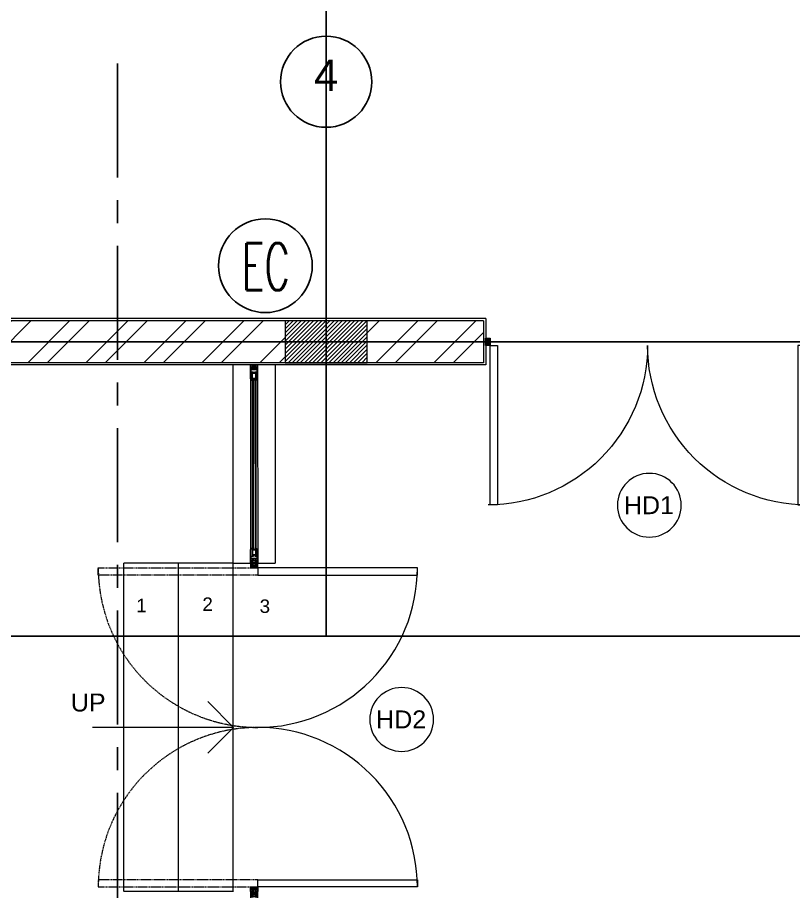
# Model space of a CAD drawing. Header units: millimetres. Extents: x 2659630 to 6742168, y -2425387 to -732288.
# Drawn here: x 2777087 to 2781343, y -1093955 to -1089161 of the extents above; entities that cross this region are included whole.
import ezdxf
from ezdxf.enums import TextEntityAlignment as Align

# ---------------------------------------------------------------- set-up
doc = ezdxf.new("R2010")
doc.units = ezdxf.units.MM
doc.linetypes.add('CENTER', pattern=[2, 1.25, -0.25, 0.25, -0.25])
doc.linetypes.add('Hidden', pattern=[7.143750000000001, 4.7625, -2.38125])
for name, color, linetype, lineweight in [('A-ANNO-DIMS', 211, 'Continuous', 9), ('A-DETL-THIN', 151, 'Continuous', 18), ('A-DOOR', 31, 'Continuous', 18), ('A-DOOR-FRAM', 31, 'Continuous', 18), ('A-DOOR-IDEN', 31, 'Continuous', 9), ('A-hatch', 253, 'Continuous', 0), ('A-PLASTER', 50, 'Continuous', 0), ('A-RCC', 2, 'Continuous', 0), ('A-STAIRS', 31, 'Continuous', 18), ('A-WALL', 113, 'Continuous', 9), ('A-WALL-PATT', 111, 'Continuous', 0), ('G-ANNO-TEXT', 231, 'Continuous', 9), ('S-GRID-IDEN', 1, 'Continuous', 9)]:
    doc.layers.add(name, color=color, linetype=linetype, lineweight=lineweight)
for name, color, linetype in [('A-LINE 08', 8, 'Continuous'), ('A-TEXT-0', 7, 'Continuous'), ('S-COLUMN CIRCLE', 9, 'Continuous'), ('S-COLUMN NO', 2, 'Continuous'), ('S-GRIDE LINE', 8, 'CENTER')]:
    doc.layers.add(name, color=color, linetype=linetype)
doc.layers.get('A-ANNO-DIMS').off()
doc.styles.add('Arial_1', font='arial.ttf', dxfattribs={"height": 98.35329341317356})
doc.styles.add('Arial_2', font='arial.ttf', dxfattribs={"height": 121.981135385479})
doc.styles.add('Arial_3', font='arial.ttf', dxfattribs={"height": 97.5849083083832})
doc.styles.add('Arial_4', font='arial.ttf', dxfattribs={"height": 73.76497005988024})
doc.styles.add('ROMANS', font='r.shx', dxfattribs={"width": 0.7})
pattern_1 = [(45, (2608280.391754449, -1264690.882307726), (-159.0990257669732, 159.0990257669732), []), (45, (2608386.457771449, -1264690.882307726), (-159.0990257669732, 159.0990257669732), [])]

# ---------------------------------------------------------------- blocks, each defined once
blk = doc.blocks.new('M_Door Tag_Mahindra_2_0mm_2 - M_Door Tag_Mahindra 2-3264029-GROUND FLOOR PLAN-01')
at = {"layer": 'A-DOOR-IDEN'}
blk.add_circle((0, 0), 3.500000000000003, dxfattribs=at)
blk = doc.blocks.new('DOOR-DW5-4000X2500-PLN')
at = {"layer": 'A-DOOR'}
for p, q in [((0.01863343481090851, 3962.966979749006), (40.01862848890596, 3962.986871354602)), ((0.04349794183508493, 3912.966985931504), (0.01863343481090851, 3962.966979749006)), ((37.51987202334567, 3960.485628438386), (2.519876351085259, 3960.468223283475)), ((2.519876351085259, 3960.468223283475), (2.524849252455169, 3950.468224520038)), ((2.524849252455169, 3950.468224520038), (15.02484770683805, 3950.474440646707)), ((12.52609124133596, 3947.973197730491), (2.526092477812199, 3947.968224829092)), ((2.526092477812199, 3947.968224829092), (2.54298267190461, 3914.003762934706)), ((12.52982091740705, 3940.473198657855), (12.52609124133596, 3947.973197730491)), ((27.52981906267814, 3940.480658009968), (12.52982091740705, 3940.473198657855)), ((12.54225317086093, 3915.473201749119), (12.52982091740705, 3940.473198657855)), ((15.02484770683805, 3950.474440646707), (15.02857738290913, 3942.974441574072)), ((15.02857738290913, 3942.974441574072), (25.02857614640379, 3942.979414475412)), ((25.02484647036181, 3950.479413548048), (37.52484492477379, 3950.485629674862)), ((25.02857614640379, 3942.979414475412), (25.02484647036181, 3950.479413548048)), ((37.52608815010171, 3947.985629984032), (27.52608938657795, 3947.980657082575)), ((27.52608938657795, 3947.980657082575), (27.52981906267814, 3940.480658009968)), ((27.52981906267814, 3940.480658009968), (27.54225131613202, 3915.480661101174)), ((37.52484492477379, 3950.485629674862), (37.51987202334567, 3960.485628438386)), ((37.54297834422323, 3914.021168089617), (37.52608815010171, 3947.985629984032)), ((40.01862848890596, 3962.986871354602), (40.04349299587193, 3912.986877537041)), ((10.04846960675786, 3902.971960069321), (0.04349794183508493, 3912.966985931504)), ((0.04349794183508493, 3912.966985931504), (0.7342215431854129, 2937.011693675013)), ((2.54298267190461, 3914.003762934706), (11.0827601593046, 3905.472474720998)), ((15.04846898850519, 3902.974446520093), (10.04846960675786, 3902.971960069321)), ((10.04846960675786, 3902.971960069321), (10.71035929460777, 2984.998734249733)), ((11.0827601593046, 3905.472474720998), (12.54722607225995, 3905.473202985566)), ((12.54225317086093, 3915.473201749061), (27.54225131613202, 3915.480661101174)), ((12.54722607225995, 3905.473202985566), (12.54225317086093, 3915.473201749061)), ((25.04349485060084, 3912.979418184957), (15.04349608707707, 3912.974445283558)), ((15.04349608707707, 3912.974445283558), (15.04846898850519, 3902.974446520093)), ((15.04846898850519, 3902.974446520093), (15.71034928923473, 2985.020097272209)), ((25.04846775199985, 3902.979419421434), (25.04349485060084, 3912.979418184957)), ((30.04846713377628, 3902.981905872119), (25.04846775199985, 3902.979419421434)), ((25.04846775199985, 3902.979419421434), (25.71034805275849, 2985.025070173608)), ((27.54225131613202, 3915.480661101174), (27.54722421753104, 3905.48066233765)), ((27.54722421753104, 3905.48066233765), (29.01169013051549, 3905.481390602217)), ((29.01169013051549, 3905.481390602217), (37.54297834422323, 3914.021168089617)), ((40.04349299587193, 3912.986877537041), (30.04846713377628, 3902.981905872119)), ((30.04846713377628, 3902.981905872119), (30.71034743447672, 2985.027556624351)), ((40.04349299587193, 3912.986877537041), (40.73421659722226, 2937.031585280609)), ((0.7342006171529647, 2975.012648543663), (10.72922647930682, 2985.017620208702)), ((0.7590651241480373, 2925.012654726219), (0.7342006171529647, 2975.012648543663)), ((11.76600348259672, 2982.518135478575), (3.234715268888976, 2973.978357991175)), ((3.234715268888976, 2973.978357991175), (3.251605462981388, 2940.013896096789)), ((10.72922647930682, 2985.017620208702), (15.71034928923473, 2985.020097272209)), ((13.23046939552296, 2982.518863743113), (11.76600348259672, 2982.518135478575)), ((13.23544229692197, 2972.518864979647), (13.23046939552296, 2982.518863743113)), ((28.23544044225127, 2972.52632433176), (13.23544229692197, 2972.518864979647)), ((13.24787455046317, 2947.518868070823), (13.23544229692197, 2972.518864979647)), ((15.72922586105415, 2985.020106659329), (15.73419876248227, 2975.020107895834)), ((15.73419876248227, 2975.020107895834), (25.73419752597692, 2975.025080797292)), ((25.71034805275849, 2985.025070173608), (30.72922400635434, 2985.0275660115)), ((25.73419752597692, 2975.025080797292), (25.72922462457791, 2985.025079560786)), ((29.69493345380761, 2982.527051359823), (28.23046754079405, 2982.526323095226)), ((28.23046754079405, 2982.526323095226), (28.23544044225127, 2972.52632433176)), ((28.23544044225127, 2972.52632433176), (28.24787269573426, 2947.526327422966)), ((38.2347109412076, 2973.995763146057), (29.69493345380761, 2982.527051359823)), ((30.72922400635434, 2985.0275660115), (40.73419567127712, 2975.032540149376)), ((38.25160113530001, 2940.031301251671), (38.2347109412076, 2973.995763146057)), ((40.73419567127712, 2975.032540149376), (40.75906017824309, 2925.032546331757)), ((40.75906017824309, 2925.032546331757), (0.7590651241480373, 2925.012654726219)), ((0.7590651241480373, 2925.012654726219), (15.75906326944823, 2925.020114078332)), ((0.7714973776310217, 2900.012657817279), (0.7590651241480373, 2925.012654726219)), ((3.251605462981388, 2940.013896096789), (13.25160422647605, 2940.018868998188)), ((15.75284714269219, 2937.520112532657), (3.252848688309314, 2937.513896405959)), ((3.252848688309314, 2937.513896405959), (3.257821589708328, 2927.513897642406)), ((3.257821589708328, 2927.513897642406), (38.25781726199784, 2927.531302797288)), ((13.24787455046317, 2947.518868070823), (28.24787269573426, 2947.526327422966)), ((13.25160422647605, 2940.018868998188), (13.24787455046317, 2947.518868070823)), ((25.74911623020307, 2945.025084506749), (15.7491174666502, 2945.020111605292)), ((15.7491174666502, 2945.020111605292), (15.75284714269219, 2937.520112532657)), ((15.75906326944823, 2925.020114078332), (15.76403617084725, 2915.020115314866)), ((25.75284590621595, 2937.525085434114), (25.74911623020307, 2945.025084506749)), ((38.25284436059883, 2937.53130156087), (25.75284590621595, 2937.525085434114)), ((25.7590620330011, 2925.025086979673), (40.75906017821399, 2925.032546331757)), ((25.76403493434191, 2915.025088216207), (25.7590620330011, 2925.025086979673)), ((28.24787269573426, 2947.526327422966), (28.25160237177624, 2940.02632835033)), ((28.25160237177624, 2940.02632835033), (38.25160113530001, 2940.031301251671)), ((38.25781726199784, 2927.531302797288), (38.25284436059883, 2937.53130156087)), ((40.75906017821399, 2925.032546331757), (40.77149243175518, 2900.032549422933)), ((15.77149552296032, 2900.020117169421), (0.7714973776310217, 2900.012657817279)), ((0.7843910321244039, 2900.012657817279), (0.7719587786414195, 2875.012660908425)), ((13.76005809698836, 2923.019119745295), (2.760059457097668, 2923.013649553759)), ((2.760059457097668, 2923.013649553759), (2.764037778222701, 2915.013650542998)), ((2.764037778222701, 2915.013650542998), (13.76403641808429, 2915.019120734592)), ((4.266881470772205, 2909.295647185092), (2.766881656250916, 2909.294901249814)), ((2.766881656250916, 2909.294901249814), (2.770253904978745, 2902.513652088324)), ((2.770253904978745, 2902.513652088324), (8.770253163093003, 2902.516635829146)), ((2.773201756703202, 2877.511666018865), (2.776574005460134, 2884.292915180413)), ((8.77320101481746, 2877.508682278014), (2.773201756703202, 2877.511666018865)), ((2.776574005460134, 2884.292915180413), (4.276573819981422, 2884.292169245222)), ((2.779417883430142, 2890.011664473539), (2.783396204555174, 2898.011663484358)), ((13.77941652332083, 2890.006194281945), (2.779417883430142, 2890.011664473539)), ((2.783396204555174, 2898.011663484358), (13.78339484438766, 2898.006193292822)), ((4.266486445238115, 2910.090003338817), (4.266881470772205, 2909.295647185092)), ((4.276573819981422, 2884.292169245222), (4.276968845486408, 2885.086525398947)), ((8.765860189916566, 2911.350458004279), (6.647334206296364, 2911.349404482084)), ((6.659068004431901, 2886.343557975371), (8.777593988023, 2886.342504453147)), ((8.770253163093003, 2902.516635829146), (8.765860189916566, 2911.350458004279)), ((8.777593988023, 2886.342504453147), (8.77320101481746, 2877.508682278014)), ((30.76502889642143, 2913.027574914042), (10.7650313693739, 2913.017629111244)), ((10.7650313693739, 2913.017629111244), (10.76801511022495, 2907.017629853188)), ((10.76801511022495, 2907.017629853188), (30.76801263724337, 2907.027575655986)), ((30.76900721751736, 2905.027575903223), (10.76900969046983, 2905.017630100425)), ((10.76900969046983, 2905.017630100425), (10.77025291585596, 2902.517630409537)), ((10.77025291585596, 2902.517630409537), (15.77025229757419, 2902.520116860251)), ((10.77320076752221, 2877.507687697856), (10.77444399287924, 2880.007687388745)), ((15.77320014929865, 2877.505201247201), (10.77320076752221, 2877.507687697856)), ((10.77444399287924, 2880.007687388745), (30.77444151992677, 2879.997741585947)), ((10.77543857318233, 2882.007687141479), (10.77842231400427, 2888.007686399593)), ((30.77543610020075, 2881.99774133868), (10.77543857318233, 2882.007687141479)), ((10.77842231400427, 2888.007686399593), (30.7784198410518, 2887.997740596795)), ((13.76403641808429, 2915.019120734592), (13.76005809698836, 2923.019119745295)), ((13.78339484438766, 2898.006193292822), (13.77941652332083, 2890.006194281945)), ((15.76403617084725, 2915.020115314866), (25.76403493434191, 2915.025088216207)), ((15.77025229757419, 2902.520116860251), (15.77149552296032, 2900.020117169421)), ((15.77195692394162, 2875.005201556283), (15.77320014929865, 2877.505201247201)), ((15.77941627602559, 2890.005199701729), (15.7843891774537, 2900.005198465224)), ((25.77941503954935, 2890.00022680033), (15.77941627602559, 2890.005199701729)), ((25.77025106112706, 2902.52508976165), (30.77025044284528, 2902.527576212393)), ((25.77149428642588, 2900.025090070878), (25.77025106112706, 2902.52508976165)), ((40.77149243175518, 2900.032549422933), (25.77149428642588, 2900.025090070878)), ((25.77319891282241, 2877.500228345802), (25.77195568746538, 2875.000228654942)), ((30.77319829456974, 2877.497741895117), (25.77319891282241, 2877.500228345802)), ((25.78438794094836, 2900.000225563766), (25.77941503954935, 2890.00022680033)), ((38.76005500581232, 2923.031551998836), (27.76005636595073, 2923.0260818073)), ((27.76005636595073, 2923.0260818073), (27.76403468704666, 2915.026082796481)), ((27.76403468704666, 2915.026082796481), (38.76403332693735, 2915.031552987959)), ((27.7794147922541, 2889.999232220027), (27.78339311340824, 2897.999231230846)), ((38.77941343211569, 2889.993762028491), (27.7794147922541, 2889.999232220027)), ((27.78339311340824, 2897.999231230846), (38.78339175324072, 2897.99376103931)), ((30.76801263724337, 2907.027575655986), (30.76502889642143, 2913.027574914042)), ((30.77025044284528, 2902.527576212393), (30.76900721751736, 2905.027575903223)), ((30.77444151992677, 2879.997741585947), (30.77319829456974, 2877.497741895117)), ((30.7784198410518, 2887.997740596795), (30.77543610020075, 2881.99774133868)), ((34.88438320593559, 2911.36344648985), (32.7658572223736, 2911.362392967654)), ((32.7658572223736, 2911.362392967654), (32.77025019555003, 2902.528570792754)), ((32.77025019555003, 2902.528570792754), (38.7702494536934, 2902.531554533576)), ((32.77319804727449, 2877.496747314843), (32.77759102048003, 2886.330569489801)), ((38.77319730538875, 2877.493763573992), (32.77319804727449, 2877.496747314843)), ((32.77759102048003, 2886.330569489801), (34.89611700407113, 2886.329515967576)), ((37.26687739038607, 2909.3120577597), (37.26648236485198, 2910.106413913483)), ((38.76687720490736, 2909.312803694862), (37.26687739038607, 2909.3120577597)), ((37.27696476512938, 2885.07011482431), (37.27656973959529, 2884.275758670527)), ((37.27656973959529, 2884.275758670527), (38.77656955414568, 2884.275012735336)), ((38.76403332693735, 2915.031552987959), (38.76005500581232, 2923.031551998836)), ((38.7702494536934, 2902.531554533576), (38.76687720490736, 2909.312803694862)), ((38.77656955414568, 2884.275012735336), (38.77319730538875, 2877.493763573992)), ((38.78339175324072, 2897.99376103931), (38.77941343211569, 2889.993762028491)), ((40.77195383273647, 2874.992769302888), (40.78438608624856, 2899.992766211682)), ((0.7719587786414195, 2875.012660908425), (15.77195692394162, 2875.005201556283)), ((25.77195568746538, 2875.000228654942), (40.77195383273647, 2874.992769302888)), ((0.7719587786414195, 1125.012654726132), (15.77195692394162, 1125.020114078274)), ((0.7843910321244039, 1100.012657817279), (0.7719587786414195, 1125.012654726132)), ((8.77320101481746, 1122.516633356543), (2.773201756703202, 1122.513649615692)), ((2.773201756703202, 1122.513649615692), (2.776574005460134, 1115.732400454144)), ((2.776574005460134, 1115.732400454144), (4.276573819981422, 1115.733146389335)), ((13.77941652332083, 1110.019121352612), (2.779417883430142, 1110.013651161018)), ((2.779417883430142, 1110.013651161018), (2.783396204555174, 1102.013652150199)), ((4.276573819981422, 1115.733146389335), (4.276968845486408, 1114.93879023561)), ((6.659068004431901, 1113.681757659186), (8.777593988023, 1113.68281118141)), ((8.777593988023, 1113.68281118141), (8.77320101481746, 1122.516633356543)), ((15.77320014929865, 1122.520114387356), (10.77320076752221, 1122.517627936701)), ((10.77320076752221, 1122.517627936701), (10.77444399287924, 1120.017628245812)), ((10.77444399287924, 1120.017628245812), (30.77444151992677, 1120.02757404861)), ((30.77543610020075, 1118.027574295877), (10.77543857318233, 1118.017628493079)), ((10.77543857318233, 1118.017628493079), (10.77842231400427, 1112.017629234964)), ((10.77842231400427, 1112.017629234964), (30.7784198410518, 1112.027575037762)), ((13.78339484438766, 1102.019122341735), (13.77941652332083, 1110.019121352612)), ((15.77195692394162, 1125.020114078274), (15.77320014929865, 1122.520114387356)), ((25.77941503954935, 1110.025088834227), (15.77941627602559, 1110.020115932828)), ((15.77941627602559, 1110.020115932828), (15.7843891774537, 1100.020117169333)), ((25.77195568746538, 1125.025086979615), (40.77195383273647, 1125.032546331669)), ((25.77319891282241, 1122.525087288755), (25.77195568746538, 1125.025086979615)), ((30.77319829456974, 1122.52757373944), (25.77319891282241, 1122.525087288755)), ((25.78438794094836, 1100.025090070791), (25.77941503954935, 1110.025088834227)), ((38.77941343211569, 1110.031553606066), (27.7794147922541, 1110.02608341453)), ((27.7794147922541, 1110.02608341453), (27.78339311340824, 1102.026084403711)), ((30.77444151992677, 1120.02757404861), (30.77319829456974, 1122.52757373944)), ((30.7784198410518, 1112.027575037762), (30.77543610020075, 1118.027574295877)), ((38.77319730538875, 1122.531552060565), (32.77319804727449, 1122.528568319714)), ((32.77319804727449, 1122.528568319714), (32.77759102048003, 1113.694746144756)), ((32.77759102048003, 1113.694746144756), (34.89611700407113, 1113.695799666981)), ((37.27656973959529, 1115.74955696403), (38.77656955414568, 1115.750302899221)), ((37.27696476512938, 1114.955200810247), (37.27656973959529, 1115.74955696403)), ((38.77656955414568, 1115.750302899221), (38.77319730538875, 1122.531552060565)), ((38.78339175324072, 1102.031554595247), (38.77941343211569, 1110.031553606066)), ((40.77195383273647, 1125.032546331669), (40.78438608624856, 1100.032549422875)), ((0.03751763451145962, 87.02010789571796), (0.7342215431854129, 1063.013621959544)), ((0.7590651241480373, 1075.012660908338), (0.7342006171529647, 1025.012667090894)), ((0.7714973776310217, 1100.012657817279), (0.7590651241480373, 1075.012660908338)), ((0.7590651241480373, 1075.012660908338), (15.75906326944823, 1075.005201556225)), ((40.75906017824309, 1074.9927693028), (0.7590651241480373, 1075.012660908338)), ((15.77149552296032, 1100.005198465136), (0.7714973776310217, 1100.012657817279)), ((2.760059457097668, 1077.011666080798), (2.764037778222701, 1085.011665091559)), ((13.76005809698836, 1077.006195889262), (2.760059457097668, 1077.011666080798)), ((2.764037778222701, 1085.011665091559), (13.76403641808429, 1085.006194899965)), ((2.766881656250916, 1090.730414384743), (2.770253904978745, 1097.511663546233)), ((4.266881470772205, 1090.729668449465), (2.766881656250916, 1090.730414384743)), ((2.770253904978745, 1097.511663546233), (8.770253163093003, 1097.508679805411)), ((2.783396204555174, 1102.013652150199), (13.78339484438766, 1102.019122341735)), ((3.234715268888976, 1026.046957643382), (3.251605462981388, 1060.011419537768)), ((3.251605462981388, 1060.011419537768), (13.25160422647605, 1060.006446636369)), ((3.252848688309314, 1062.511419228598), (3.257821589708328, 1072.511417992151)), ((15.75284714269219, 1062.5052031019), (3.252848688309314, 1062.511419228598)), ((3.257821589708328, 1072.511417992151), (38.25781726199784, 1072.494012837269)), ((4.266486445238115, 1089.93531229574), (4.266881470772205, 1090.729668449465)), ((8.765860189916566, 1088.674857630278), (6.647334206296364, 1088.675911152473)), ((8.770253163093003, 1097.508679805411), (8.765860189916566, 1088.674857630278)), ((10.7650313693739, 1087.007686523313), (10.76801511022495, 1093.007685781369)), ((30.76502889642143, 1086.997740720515), (10.7650313693739, 1087.007686523313)), ((10.76801511022495, 1093.007685781369), (30.76801263724337, 1092.997739978571)), ((10.76900969046983, 1095.007685534132), (10.77025291585596, 1097.50768522502)), ((30.76900721751736, 1094.997739731334), (10.76900969046983, 1095.007685534132)), ((10.77025291585596, 1097.50768522502), (15.77025229757419, 1097.505198774306)), ((13.25160422647605, 1060.006446636369), (13.24787455046317, 1052.506447563734)), ((13.76403641808429, 1085.006194899965), (13.76005809698836, 1077.006195889262)), ((15.7491174666502, 1055.005204029265), (15.75284714269219, 1062.5052031019)), ((25.74911623020307, 1055.000231127808), (15.7491174666502, 1055.005204029265)), ((15.75906326944823, 1075.005201556225), (15.76403617084725, 1085.005200319691)), ((15.76403617084725, 1085.005200319691), (25.76403493434191, 1085.00022741835)), ((15.77025229757419, 1097.505198774306), (15.77149552296032, 1100.005198465136)), ((25.75284590621595, 1062.500230200443), (25.74911623020307, 1055.000231127808)), ((38.25284436059883, 1062.494014073687), (25.75284590621595, 1062.500230200443)), ((25.76403493434191, 1085.00022741835), (25.7590620330011, 1075.000228654884)), ((25.7590620330011, 1075.000228654884), (40.75906017821399, 1074.9927693028)), ((25.77149428642588, 1100.000225563679), (25.77025106112706, 1097.500225872907)), ((25.77025106112706, 1097.500225872907), (30.77025044284528, 1097.497739422164)), ((40.77149243175518, 1099.992766211624), (25.77149428642588, 1100.000225563679)), ((27.76005636595073, 1076.999233827257), (27.76403468704666, 1084.999232838076)), ((38.76005500581232, 1076.993763635721), (27.76005636595073, 1076.999233827257)), ((27.76403468704666, 1084.999232838076), (38.76403332693735, 1084.993762646598)), ((27.78339311340824, 1102.026084403711), (38.78339175324072, 1102.031554595247)), ((28.24787269573426, 1052.498988211591), (28.25160237177624, 1059.998987284227)), ((28.25160237177624, 1059.998987284227), (38.25160113530001, 1059.994014382886)), ((30.76801263724337, 1092.997739978571), (30.76502889642143, 1086.997740720515)), ((30.77025044284528, 1097.497739422164), (30.76900721751736, 1094.997739731334)), ((32.7658572223736, 1088.662922666903), (32.77025019555003, 1097.496744841803)), ((34.88438320593559, 1088.661869144707), (32.7658572223736, 1088.662922666903)), ((32.77025019555003, 1097.496744841803), (38.7702494536934, 1097.493761100981)), ((37.26687739038607, 1090.713257874857), (37.26648236485198, 1089.918901721074)), ((38.76687720490736, 1090.712511939695), (37.26687739038607, 1090.713257874857)), ((38.25160113530001, 1059.994014382886), (38.2347109412076, 1026.0295524885)), ((38.25781726199784, 1072.494012837269), (38.25284436059883, 1062.494014073687)), ((38.76403332693735, 1084.993762646598), (38.76005500581232, 1076.993763635721)), ((38.7702494536934, 1097.493761100981), (38.76687720490736, 1090.712511939695)), ((40.0375126885483, 87.0002162901801), (40.73421659722226, 1062.993730353948)), ((40.73419567127712, 1024.992775485181), (40.75906017824309, 1074.9927693028)), ((40.75906017821399, 1074.9927693028), (40.77149243175518, 1099.992766211624)), ((0.7342006171529647, 1025.012667090894), (10.72922647930682, 1015.007695425855)), ((11.76600348259672, 1017.507180155982), (3.234715268888976, 1026.046957643382)), ((10.04248929943424, 97.01513375790091), (10.71035929460777, 1015.026581384824)), ((10.72922647930682, 1015.007695425855), (15.71034928923473, 1015.005218362348)), ((13.23046939552296, 1017.506451891444), (11.76600348259672, 1017.507180155982)), ((13.23544229692197, 1027.50645065491), (13.23046939552296, 1017.506451891444)), ((13.24787455046317, 1052.506447563734), (13.23544229692197, 1027.50645065491)), ((28.23544044225127, 1027.498991302797), (13.23544229692197, 1027.50645065491)), ((13.24787455046317, 1052.506447563734), (28.24787269573426, 1052.498988211591)), ((15.04248868118157, 97.01264730712865), (15.71034928923473, 1015.005218362348)), ((15.72922586105415, 1015.005208975228), (15.73419876248227, 1025.005207738723)), ((15.73419876248227, 1025.005207738723), (25.73419752597692, 1025.000234837265)), ((25.04248744467623, 97.00767440578784), (25.71034805275849, 1015.000245460949)), ((25.71034805275849, 1015.000245460949), (30.72922400635434, 1014.997749623057)), ((25.73419752597692, 1025.000234837265), (25.72922462457791, 1015.000236073771)), ((28.23046754079405, 1017.498992539331), (28.23544044225127, 1027.498991302797)), ((29.69493345380761, 1017.498264274735), (28.23046754079405, 1017.498992539331)), ((28.23544044225127, 1027.498991302797), (28.24787269573426, 1052.498988211591)), ((38.2347109412076, 1026.0295524885), (29.69493345380761, 1017.498264274735)), ((30.04248682645266, 97.00518795510288), (30.71034743447672, 1014.997759010206)), ((30.72922400635434, 1014.997749623057), (40.73419567127712, 1024.992775485181)), ((10.04248929943424, 97.01513375790091), (0.03751763451145962, 87.02010789571796)), ((15.04248868118157, 97.01264730712865), (10.04248929943424, 97.01513375790091)), ((15.03751577975345, 87.01264854366309), (15.04248868118157, 97.01264730712865)), ((25.04248744467623, 97.00767440578784), (25.03751454327721, 87.00767564226408)), ((30.04248682645266, 97.00518795510288), (25.04248744467623, 97.00767440578784)), ((40.0375126885483, 87.0002162901801), (30.04248682645266, 97.00518795510288)), ((0.03751763451145962, 87.02010789571796), (0.0126531274872832, 37.02011407821556)), ((2.513896043761633, 39.51887054374674), (2.518868945131544, 49.51886930718319)), ((2.518868945131544, 49.51886930718319), (15.01886739951442, 49.51265318051446)), ((2.520112170488574, 52.01886899812962), (2.537002364580985, 85.98333089251537)), ((12.52011093401234, 52.0138960967306), (2.520112170488574, 52.01886899812962)), ((2.537002364580985, 85.98333089251537), (11.07677985198097, 94.51461910622311)), ((11.07677985198097, 94.51461910622311), (12.54124576493632, 94.51389084165567)), ((12.52384061008343, 59.51389516936615), (12.52011093401234, 52.0138960967306)), ((12.53627286353731, 84.5138920781028), (12.52384061008343, 59.51389516936615)), ((27.52383875535452, 59.50643581725308), (12.52384061008343, 59.51389516936615)), ((12.54124576493632, 94.51389084165567), (12.53627286353731, 84.513892078161)), ((12.53627286353731, 84.513892078161), (27.5362710088084, 84.50643272604793)), ((15.01886739951442, 49.51265318051446), (15.02259707558551, 57.01265225315001)), ((15.02259707558551, 57.01265225315001), (25.02259583908017, 57.0076793518092)), ((25.03751454327721, 87.00767564226408), (15.03751577975345, 87.01264854366309)), ((25.02259583908017, 57.0076793518092), (25.01886616303818, 49.50768027917366)), ((25.01886616303818, 49.50768027917366), (37.51886461745016, 49.5014641523594)), ((27.52010907925433, 52.00643674464663), (27.52383875535452, 59.50643581725308)), ((37.52010784277809, 52.00146384318941), (27.52010907925433, 52.00643674464663)), ((27.52383875535452, 59.50643581725308), (27.5362710088084, 84.50643272604793)), ((27.5362710088084, 84.50643272604793), (27.54124391020741, 94.5064314895717)), ((27.54124391020741, 94.5064314895717), (29.00570982319186, 94.50570322500425)), ((29.00570982319186, 94.50570322500425), (37.5369980368996, 85.96592573760427)), ((37.51886461745016, 49.5014641523594), (37.51389171602204, 39.50146538883564)), ((37.5369980368996, 85.96592573760427), (37.52010784277809, 52.00146384318941)), ((40.01264818158234, 37.0002224726195), (40.0375126885483, 87.0002162901801)), ((0.0126531274872832, 37.02011407821556), (40.01264818158234, 37.0002224726195)), ((37.51389171602204, 39.50146538883564), (2.513896043761633, 39.51887054374674))]:
    blk.add_line(p, q, dxfattribs=at)
at = {"layer": 'A-DOOR', "linetype": 'Hidden'}
for points in [[(40.90822099908837, 2835.389090599318), (-834.0718692384544, 2835.389090599318), (-834.0718692384544, 2874.992746867822), (40.90822099908837, 2874.992746867822)], [(40.90822099908837, 1164.636225035239), (-834.0718692384544, 1164.636225035239), (-834.0718692384544, 1125.032568766735), (40.90822099908837, 1125.032568766735)]]:
    blk.add_lwpolyline(points, close=True, dxfattribs=at)
at = {"layer": 'A-DOOR'}
for points in [[(40.81706850786577, 2835.389090599318), (915.7971587454085, 2835.389090599318), (915.7971587454085, 2874.992746867822), (40.81706850786577, 2874.992746867822)], [(40.81706850786577, 1164.636225035239), (915.7971587454085, 1164.636225035239), (915.7971587454085, 1125.032568766735), (40.81706850786577, 1125.032568766735)]]:
    blk.add_lwpolyline(points, close=True, dxfattribs=at)
for centre, radius, start, end in [((4.765523385169217, 2912.026743417548), 1.999999999999995, 340.2041684219279, 255.5509804422839), ((4.777931781864027, 2887.02276818754), 2.000000000000063, 340.1471831666576, 255.4939951868713), ((36.76551942844526, 2912.042656702019), 1.999999999999994, 284.5060048131287, 199.852816831774), ((36.77792782516917, 2887.006854903069), 1.99999999999998, 284.4490195577161, 199.7958315765032), ((40.81706850786577, 2874.992746867822), 874.9800902375381, 269.997015564182, 0), ((40.81706850786577, 1125.032568766735), 874.9800902375381, 0, 90.002984435818), ((4.777931781864027, 1113.002547447017), 2.000000000000063, 104.5060048131287, 19.85281683177398), ((36.77792782516917, 1113.018460731488), 1.99999999999998, 160.2041684219278, 75.5509804422839), ((4.765523385169217, 1087.998572217009), 1.999999999999995, 104.4490195577161, 19.79583157650317), ((36.76551942844526, 1087.982658932538), 1.999999999999994, 160.1471831666576, 75.49399518687132)]:
    blk.add_arc(centre, radius, start, end, dxfattribs=at)
at = {"layer": 'A-DOOR', "linetype": 'Hidden'}
for centre, start, end in [((40.90822099908837, 2874.992746867822), 180, 270.002984435818), ((40.90822099908837, 1125.032568766735), 89.99701556418204, 180)]:
    blk.add_arc(centre, 874.9800902375381, start, end, dxfattribs=at)
at = {"layer": 'A-DOOR-FRAM'}
for p, q in [((0.01863343481090851, 3962.96697974889), (0.006201181269716471, 3987.966976657859)), ((13.00719415411004, 3985.973441676848), (2.007195514248451, 3985.96797148537)), ((2.007195514248451, 3985.96797148537), (2.011173835373484, 3977.967972474551)), ((13.01117247523507, 3977.973442666029), (13.00719415411004, 3985.973441676848)), ((15.00619932656991, 3987.974436009943), (15.01117222796893, 3977.97443724639)), ((25.01117099149269, 3977.979410147789), (25.00619809012278, 3987.979408911284)), ((38.0071910629631, 3985.985873930418), (27.00719242307241, 3985.980403738911)), ((27.00719242307241, 3985.980403738911), (27.01117074419744, 3977.980404728063)), ((38.01116938405903, 3977.985874919599), (38.0071910629631, 3985.985873930418)), ((40.00619623536477, 3987.986868263339), (40.01862848887686, 3962.986871354544)), ((15.018631580082, 3962.974439100944), (0.01863343481090851, 3962.96697974889)), ((2.011173835373484, 3977.967972474551), (13.01117247523507, 3977.973442666029)), ((3.514017527922988, 3972.249969116703), (2.014017713372596, 3972.249223181396)), ((3.514017527922988, 3972.249969116703), (2.014017713372596, 3972.249223181396)), ((2.014017713372596, 3972.249223181396), (2.017389962129528, 3965.467974019877)), ((2.017389962129528, 3965.467974019877), (8.017389220243786, 3965.470957760786)), ((3.513622502388898, 3973.04432527037), (3.514017527922988, 3972.249969116703)), ((3.513622502388898, 3973.04432527037), (3.514017527922988, 3972.249969116703)), ((3.514017527922988, 3972.249969116703), (3.51738977667992, 3965.468719955155)), ((8.012996247038245, 3974.304779935919), (5.894470263418043, 3974.303726413636)), ((5.894470263418043, 3974.303726413636), (5.898863236623583, 3965.469904238504)), ((8.017389220243786, 3965.470957760786), (8.012996247038245, 3974.304779935919)), ((30.012164953514, 3975.981896845653), (10.01216742652468, 3975.971951042855)), ((10.01216742652468, 3975.971951042855), (10.01515116737573, 3969.971951784741)), ((10.01515116737573, 3969.971951784741), (30.01514869439416, 3969.981897587539)), ((30.01614327466814, 3967.981897834776), (10.01614574762061, 3967.971952031978)), ((10.01614574762061, 3967.971952031978), (10.01738897297764, 3965.471952341177)), ((10.01738897297764, 3965.471952341177), (15.01738835472497, 3965.474438791804)), ((15.01117222796893, 3977.97443724639), (25.01117099149269, 3977.979410147789)), ((15.01738835472497, 3965.474438791804), (15.018631580082, 3962.974439100944)), ((25.01738711824873, 3965.479411693261), (30.01738649999606, 3965.481898143975)), ((25.01863034357666, 3962.97941200246), (25.01738711824873, 3965.479411693261)), ((40.01862848887686, 3962.986871354544), (25.01863034357666, 3962.97941200246)), ((27.01117074419744, 3977.980404728063), (38.01116938405903, 3977.985874919599)), ((30.01514869439416, 3969.981897587539), (30.012164953514, 3975.981896845653)), ((30.01738649999606, 3965.481898143975), (30.01614327466814, 3967.981897834776)), ((34.13151926308637, 3974.317768421432), (32.01299327949528, 3974.316714899207)), ((32.01299327949528, 3974.316714899207), (32.01738625270082, 3965.482892724249)), ((32.01738625270082, 3965.482892724249), (38.01738551084418, 3965.4858764651)), ((34.13151926308637, 3974.317768421432), (34.13591223632102, 3965.483946246532)), ((36.51401344750775, 3972.266379691282), (36.51361842200276, 3973.060735845007)), ((36.51361842200276, 3973.060735845007), (36.51401344750775, 3972.266379691282)), ((38.01401326205814, 3972.267125626473), (36.51401344750775, 3972.266379691282)), ((38.01401326205814, 3972.267125626473), (36.51401344750775, 3972.266379691282)), ((36.51401344750775, 3972.266379691282), (36.51738569629379, 3965.48513052988)), ((38.01738551084418, 3965.4858764651), (38.01401326205814, 3972.267125626473)), ((0.0126531274872832, 37.02011407833197), (0.0002208739460911602, 12.02011716936249)), ((15.01265127275838, 37.01265472627711), (0.0126531274872832, 37.02011407833197)), ((2.001215206924826, 14.01912234185147), (2.005193528049858, 22.01912135267048)), ((13.00121384678641, 14.01365215037367), (2.001215206924826, 14.01912234185147)), ((2.005193528049858, 22.01912135267048), (13.00519216791145, 22.01365116119268)), ((2.00803740604897, 27.73787064582575), (2.011409654805902, 34.5191198073444)), ((3.508037220599363, 27.7371247105184), (2.00803740604897, 27.73787064582575)), ((3.508037220599363, 27.7371247105184), (2.00803740604897, 27.73787064582575)), ((2.011409654805902, 34.5191198073444), (8.01140891292016, 34.51613606643514)), ((3.507642195065273, 26.94276855685166), (3.508037220599363, 27.7371247105184)), ((3.507642195065273, 26.94276855685166), (3.508037220599363, 27.7371247105184)), ((3.508037220599363, 27.7371247105184), (3.511409469356295, 34.51837387206615)), ((5.888489956094418, 25.68336741358507), (5.892882929299958, 34.51718958871788)), ((8.00701593971462, 25.68231389130233), (5.888489956094418, 25.68336741358507)), ((8.01140891292016, 34.51613606643514), (8.00701593971462, 25.68231389130233)), ((10.00618711920106, 24.01514278436662), (10.00917086005211, 30.01514204248087)), ((30.00618464619038, 24.00519698156859), (10.00618711920106, 24.01514278436662)), ((10.00917086005211, 30.01514204248087), (30.00916838707053, 30.00519623968285)), ((10.01016544029699, 32.01514179524384), (10.01140866565402, 34.51514148604474)), ((30.01016296734451, 32.00519599244581), (10.01016544029699, 32.01514179524384)), ((10.01140866565402, 34.51514148604474), (15.01140804740135, 34.51265503541799)), ((13.00519216791145, 22.01365116119268), (13.00121384678641, 14.01365215037367)), ((15.00021901924629, 12.01265781727852), (15.0051919206453, 22.01265658083139)), ((15.0051919206453, 22.01265658083139), (25.00519068416907, 22.00768367943238)), ((15.01140804740135, 34.51265503541799), (15.01265127275838, 37.01265472627711)), ((25.00519068416907, 22.00768367943238), (25.00021778279915, 12.00768491593772)), ((25.01265003625304, 37.00768182476168), (25.01140681092511, 34.50768213396077)), ((25.01140681092511, 34.50768213396077), (30.01140619267244, 34.50519568324671)), ((40.01264818155323, 37.00022247267771), (25.01265003625304, 37.00768182476168)), ((27.00121211574879, 14.00669008831028), (27.00519043687382, 22.00668909915839)), ((38.00121075563948, 14.00121989680338), (27.00121211574879, 14.00669008831028)), ((27.00519043687382, 22.00668909915839), (38.00518907673541, 22.00121890762239)), ((30.00916838707053, 30.00519623968285), (30.00618464619038, 24.00519698156859)), ((30.01140619267244, 34.50519568324671), (30.01016296734451, 32.00519599244581)), ((32.00701297217165, 25.67037892801454), (32.01140594537719, 34.50420110297273)), ((34.12553895576275, 25.66932540579), (32.00701297217165, 25.67037892801454)), ((32.01140594537719, 34.50420110297273), (38.01140520352055, 34.50121736212168)), ((34.12553895576275, 25.66932540579), (34.12993192899739, 34.50314758068998)), ((36.50803314018412, 27.72071413593949), (36.50763811467914, 26.92635798221454)), ((36.50763811467914, 26.92635798221454), (36.50803314018412, 27.72071413593949)), ((36.50803314018412, 27.72071413593949), (36.51140538897016, 34.50196329734172)), ((38.00803295473452, 27.71996820074855), (36.50803314018412, 27.72071413593949)), ((38.00803295473452, 27.71996820074855), (36.50803314018412, 27.72071413593949)), ((38.00518907673541, 22.00121890762239), (38.00121075563948, 14.00121989680338)), ((38.01140520352055, 34.50121736212168), (38.00803295473452, 27.71996820074855)), ((40.00021592804114, 12.00022556388285), (40.01264818155323, 37.00022247267771))]:
    blk.add_line(p, q, dxfattribs=at)
for centre, radius, start, end in [((4.01265944232, 3974.981065349129), 2.000000000000116, 340.2041684219279, 255.5509804422839), ((36.01265548559604, 3974.996978633601), 2.000000000000063, 284.5060048131287, 199.852816831774), ((4.006679134996375, 25.00602847809205), 2.000000000000116, 104.4490195577161, 19.79583157650317), ((36.00667517827242, 24.99011519362102), 2.000000000000063, 160.1471831666576, 75.49399518687132)]:
    blk.add_arc(centre, radius, start, end, dxfattribs=at)
blk = doc.blocks.new('Grid - M_Grid Head - Circle_02-314212-GROUND FLOOR PLAN_01')
at = {"layer": 'A-LINE 08'}
blk.add_circle((0, 0), 5.000000000000004, dxfattribs=at)
blk = doc.blocks.new('DOOR D9-1800X2500-PLN')
at = {"layer": 'A-DOOR'}
for p, q in [((11.9993177378783, 39.99970426291111, 8.664394364222292e-09), (12.00677708993317, 24.99970611758181, 8.664394364222292e-09)), ((12.01174999139039, 14.99970735411625, 8.664394364222292e-09), (12.01920934353257, -0.0002907912130467594, 8.664394364222292e-09)), ((12.01920934353257, 0.01260286328033544, 8.664394364222292e-09), (37.01920625238563, 0.0001706097973510623, 8.664394364222292e-09)), ((22.02666745908209, 15.00762810718152, 8.664394364222292e-09), (12.02666869558743, 15.01260100860964, 8.664394364222292e-09)), ((12.03164159704465, 25.01259977210429, 8.664394364222292e-09), (22.03164036048111, 25.00762687070528, 8.664394364222292e-09)), ((37.03909785792348, 40.0001656638924, 8.664394364222292e-09), (12.03910094912862, 40.01259791740449, 8.664394364222292e-09)), ((14.02020367645309, 2.011608035711106, 8.664394364222292e-09), (14.0256738679891, 13.01160667554359, 8.664394364222292e-09)), ((22.0202026872721, 2.007629714586074, 8.664394364222292e-09), (14.02020367645309, 2.011608035711106, 8.664394364222292e-09)), ((14.0256738679891, 13.01160667554359, 8.664394364222292e-09), (22.02567287886632, 13.00762835447676, 8.664394364222292e-09)), ((14.03263592996518, 27.01160494456417, 8.664394364222292e-09), (14.03810612150119, 38.01160358439665, 8.664394364222292e-09)), ((22.03263494078419, 27.00762662341003, 8.664394364222292e-09), (14.03263592996518, 27.01160494456417, 8.664394364222292e-09)), ((14.03810612150119, 38.01160358439665, 8.664394364222292e-09), (22.0381051323202, 38.00762526327162, 8.664394364222292e-09)), ((22.02567287886632, 13.00762835447676, 8.664394364222292e-09), (22.0202026872721, 2.007629714586074, 8.664394364222292e-09)), ((22.03164036048111, 25.00762687070528, 8.664394364222292e-09), (22.02666745908209, 15.00762810718152, 8.664394364222292e-09)), ((22.0381051323202, 38.00762526327162, 8.664394364222292e-09), (22.03263494078419, 27.00762662341003, 8.664394364222292e-09)), ((24.0241807612183, 10.00663414516021, 8.664394364222292e-09), (24.03412656401633, 30.00663167220773, 8.664394364222292e-09)), ((30.02418001933256, 10.00365040433826, 8.664394364222292e-09), (24.0241807612183, 10.00663414516021, 8.664394364222292e-09)), ((24.03412656401633, 30.00663167220773, 8.664394364222292e-09), (30.03412582213059, 30.00364793135668, 8.664394364222292e-09)), ((25.68830918543972, 5.887279835587833, 8.664394364222292e-09), (25.68936270766426, 8.005805819178931, 8.664394364222292e-09)), ((25.68936270766426, 8.005805819178931, 8.664394364222292e-09), (34.52318488279707, 8.001412845973391, 8.664394364222292e-09)), ((25.70129767101025, 32.00580285163596, 8.664394364222292e-09), (25.70235119323479, 34.12432883522706, 8.664394364222292e-09)), ((34.53511984596844, 32.00140987843042, 8.664394364222292e-09), (25.70129767101025, 32.00580285163596, 8.664394364222292e-09)), ((27.7396979155892, 3.504785651137354, 8.664394364222292e-09), (26.94534176186426, 3.50518067664234, 8.664394364222292e-09)), ((26.96175233650138, 36.50517659628531, 8.664394364222292e-09), (27.75610849028453, 36.50478157075122, 8.664394364222292e-09)), ((27.73895198039827, 2.004785836616065, 8.664394364222292e-09), (27.7396979155892, 3.504785651137354, 8.664394364222292e-09)), ((34.52020114194602, 2.001413587859133, 8.664394364222292e-09), (27.73895198039827, 2.004785836616065, 8.664394364222292e-09)), ((27.75610849028453, 36.50478157075122, 8.664394364222292e-09), (27.75685442547547, 38.00478138530161, 8.664394364222292e-09)), ((27.75685442547547, 38.00478138530161, 8.664394364222292e-09), (34.53810358681949, 38.00140913654468, 8.664394364222292e-09)), ((30.03412582213059, 30.00364793135668, 8.664394364222292e-09), (30.02418001933256, 10.00365040433826, 8.664394364222292e-09)), ((32.02417977206642, 10.00265582403517, 8.664394364222292e-09), (32.03412557486445, 30.0026533510827, 8.664394364222292e-09)), ((34.52417946295463, 10.00141259867814, 8.664394364222292e-09), (32.02417977206642, 10.00265582403517, 8.664394364222292e-09)), ((32.03412557486445, 30.0026533510827, 8.664394364222292e-09), (34.53412526569446, 30.00141012572567, 8.664394364222292e-09)), ((34.52318488279707, 8.001412845973391, 8.664394364222292e-09), (34.52020114194602, 2.001413587859133, 8.664394364222292e-09)), ((34.52666591361049, 15.00141198045458, 8.664394364222292e-09), (34.52417946295463, 10.00141259867814, 8.664394364222292e-09)), ((37.02666560452781, 15.00016875509755, 8.664394364222292e-09), (34.52666591361049, 15.00141198045458, 8.664394364222292e-09)), ((34.53412526569446, 30.00141012572567, 8.664394364222292e-09), (34.5316388150095, 25.00141074397834, 8.664394364222292e-09)), ((34.5316388150095, 25.00141074397834, 8.664394364222292e-09), (37.03163850586861, 25.00016751862131, 8.664394364222292e-09)), ((34.53810358681949, 38.00140913654468, 8.664394364222292e-09), (34.53511984596844, 32.00140987843042, 8.664394364222292e-09)), ((37.01920625238563, 0.0001706097973510623, 8.664394364222292e-09), (37.02666560452781, 15.00016875509755, 8.664394364222292e-09)), ((37.03163850586861, 25.00016751862131, 8.664394364222292e-09), (37.03909785792348, 40.0001656638924, 8.664394364222292e-09)), ((1763.021598934632, 40.00010571128223, 7.991541642305387e-09), (1788.021595843427, 40.01253796479432, 7.991541642305387e-09)), ((1763.029058286687, 25.00010756601114, 7.991541642305387e-09), (1763.021598934632, 40.00010571128223, 7.991541642305387e-09)), ((1765.529057977546, 25.00135079136817, 7.991541642305387e-09), (1763.029058286687, 25.00010756601114, 7.991541642305387e-09)), ((1763.034031188028, 15.00010880248738, 7.991541642305387e-09), (1765.534030878945, 15.0013520278444, 7.991541642305387e-09)), ((1763.04149054017, 0.000110657187178731, 7.991541642305387e-09), (1763.034031188028, 15.00010880248738, 7.991541642305387e-09)), ((1788.041487449023, 0.01254291067016311, 7.991541642305387e-09), (1763.04149054017, 0.000110657187178731, 7.991541642305387e-09)), ((1772.303842367081, 38.00472143269144, 7.991541642305387e-09), (1765.522593205736, 38.00134918393451, 7.991541642305387e-09)), ((1765.522593205736, 38.00134918393451, 7.991541642305387e-09), (1765.525576946588, 32.00134992582025, 7.991541642305387e-09)), ((1765.525576946588, 32.00134992582025, 7.991541642305387e-09), (1774.359399121546, 32.00574289902579, 7.991541642305387e-09)), ((1768.026571217692, 30.00259339847253, 7.991541642305387e-09), (1765.526571526862, 30.0013501731155, 7.991541642305387e-09)), ((1765.526571526862, 30.0013501731155, 7.991541642305387e-09), (1765.529057977546, 25.00135079136817, 7.991541642305387e-09)), ((1765.534030878945, 15.0013520278444, 7.991541642305387e-09), (1765.536517329601, 10.00135264606797, 7.991541642305387e-09)), ((1765.536517329601, 10.00135264606797, 7.991541642305387e-09), (1768.03651702049, 10.002595871425, 7.991541642305387e-09)), ((1774.371334084892, 8.005745866568759, 7.991541642305387e-09), (1765.537511909759, 8.001352893363219, 7.991541642305387e-09)), ((1765.537511909759, 8.001352893363219, 7.991541642305387e-09), (1765.54049565061, 2.001353635248961, 7.991541642305387e-09)), ((1765.54049565061, 2.001353635248961, 7.991541642305387e-09), (1772.321744812158, 2.004725884005893, 7.991541642305387e-09)), ((1768.03651702049, 10.002595871425, 7.991541642305387e-09), (1768.026571217692, 30.00259339847253, 7.991541642305387e-09)), ((1776.02657022854, 30.00657171959756, 7.991541642305387e-09), (1770.026570970425, 30.00358797874651, 7.991541642305387e-09)), ((1770.026570970425, 30.00358797874651, 7.991541642305387e-09), (1770.036516773223, 10.00359045172809, 7.991541642305387e-09)), ((1770.036516773223, 10.00359045172809, 7.991541642305387e-09), (1776.036516031338, 10.00657419255003, 7.991541642305387e-09)), ((1772.304588302271, 36.50472161814105, 7.991541642305387e-09), (1772.303842367081, 38.00472143269144, 7.991541642305387e-09)), ((1773.098944456055, 36.50511664367514, 7.991541642305387e-09), (1772.304588302271, 36.50472161814105, 7.991541642305387e-09)), ((1772.320998876967, 3.504725698527182, 7.991541642305387e-09), (1773.115355030692, 3.505120724032167, 7.991541642305387e-09)), ((1772.321744812158, 2.004725884005893, 7.991541642305387e-09), (1772.320998876967, 3.504725698527182, 7.991541642305387e-09)), ((1774.359399121546, 32.00574289902579, 7.991541642305387e-09), (1774.358345599321, 34.12426888261689, 7.991541642305387e-09)), ((1774.372387607116, 5.887219882977661, 7.991541642305387e-09), (1774.371334084892, 8.005745866568759, 7.991541642305387e-09)), ((1776.036516031338, 10.00657419255003, 7.991541642305387e-09), (1776.02657022854, 30.00657171959756, 7.991541642305387e-09)), ((1786.022590671055, 38.01154363178648, 7.991541642305387e-09), (1778.022591660236, 38.00756531066145, 7.991541642305387e-09)), ((1778.022591660236, 38.00756531066145, 7.991541642305387e-09), (1778.028061851772, 27.00756667079986, 7.991541642305387e-09)), ((1778.028061851772, 27.00756667079986, 7.991541642305387e-09), (1786.028060862591, 27.011544991954, 7.991541642305387e-09)), ((1788.029055195511, 25.01253981949412, 7.991541642305387e-09), (1778.029056432075, 25.00756691809511, 7.991541642305387e-09)), ((1778.029056432075, 25.00756691809511, 7.991541642305387e-09), (1778.034029333474, 15.00756815457135, 7.991541642305387e-09)), ((1778.034029333474, 15.00756815457135, 7.991541642305387e-09), (1788.034028096969, 15.01254105599946, 7.991541642305387e-09)), ((1786.035022924567, 13.01154672293342, 7.991541642305387e-09), (1778.03502391369, 13.00756840186659, 7.991541642305387e-09)), ((1778.03502391369, 13.00756840186659, 7.991541642305387e-09), (1778.040494105284, 2.007569761975901, 7.991541642305387e-09)), ((1778.040494105284, 2.007569761975901, 7.991541642305387e-09), (1786.040493116103, 2.011548083100934, 7.991541642305387e-09)), ((1786.028060862591, 27.011544991954, 7.991541642305387e-09), (1786.022590671055, 38.01154363178648, 7.991541642305387e-09)), ((1786.040493116103, 2.011548083100934, 7.991541642305387e-09), (1786.035022924567, 13.01154672293342, 7.991541642305387e-09)), ((1788.048946801166, 14.99964740150608, 7.991541642305387e-09), (1788.041487449023, -0.0003507438232190907, 7.991541642305387e-09)), ((1788.061379054678, 39.99964431030094, 7.991541642305387e-09), (1788.053919702623, 24.99964616497164, 7.991541642305387e-09))]:
    blk.add_line(p, q, dxfattribs=at)
for points, elevation in [([(76.64277656149352, 40.0452803390217), (76.64277656149352, 915.0253705765645), (37.03912029298954, 915.0253705765645), (37.03912029298954, 40.0452803390217)], 8.664394364222292e-09), ([(1723.417920231062, 40.04522038641153), (1723.417920231062, 915.0253106239543), (1763.021576499566, 915.0253106239543), (1763.021576499566, 40.04522038641153)], 7.991541642305387e-09)]:
    blk.add_lwpolyline(points, close=True, dxfattribs=dict(at, elevation=elevation))
for centre, radius, start, end in [((25.03912029298954, 40.04528033910901), 874.9800902375383, 359.997015564182, 90), ((1774.999298394076, 40.04528033910901), 874.9800902375383, 90, 180.002984435818), ((25.00909897327074, 4.006143613019958, 8.664394364222292e-09), 2.000000000000064, 70.1471831666576, 345.4939951868713), ((25.02501225774176, 36.0061396563251, 8.664394364222292e-09), 1.99999999999998, 14.44901955771611, 289.7958315765032), ((1775.035684534814, 36.00607970371493, 7.991541642305387e-09), 1.99999999999998, 250.2041684219278, 165.5509804422839), ((1775.051597819285, 4.006083660409786, 7.991541642305387e-09), 2.000000000000064, 194.5060048131287, 109.852816831774)]:
    blk.add_arc(centre, radius, start, end, dxfattribs=at)
blk = doc.blocks.new('A$C2D2C472C')
at = {"layer": 'A-WALL-PATT'}
h = blk.add_hatch(dxfattribs=at)
h.set_pattern_fill('ANSI37', color=256, scale=600, style=0)
h.set_pattern_definition([(45, (-102930.4976328127, -114895.0412800389), (-53.03300858899107, 53.03300858899107), []), (135, (-102930.4976328127, -114895.0412800389), (-53.03300858899107, -53.03300858899106), [])])
edge = h.paths.add_edge_path()
edge.add_line((944.9995019281778, 1920.086653618404), (945.0008851355669, 2189.884832272088))
edge.add_arc((910.0008851359307, 2189.884989272134), 34.99999999998833, 359.9997429874282, 449.9997132388004)
edge.add_line((910.0010603083792, 2224.884989271683), (206.5573315929068, 2224.905706588062))
edge.add_arc((206.3435287130415, 2190.119336553427), 34.78702706265661, 89.64785493841943, 180.3515355871881)
edge.add_line((171.5571564060956, 2189.90590370784), (171.5104949169763, 989.9413756946597))
edge.add_arc((206.436017342523, 989.8668982434319), 34.92560183573225, 179.8778189455847, 270.1221930522632)
edge.add_line((206.5105021072231, 954.9413758334849), (479.9996885845903, 954.8601867418038))
edge.add_line((479.9996885845903, 954.8601867418038), (480.0000001211592, 839.860185584781))
edge.add_line((480.0000001211592, 839.860185584781), (206.5104973261623, 839.9413757038274))
edge.add_arc((206.4964083629893, 989.9011490803969), 149.9597740384099, 192.8758880656439, 270.00538303110875, ccw=False)
edge.add_line((60.30736402368348, 956.4841302904388), (60.0000001211738, 2189.906551396358))
edge.add_arc((204.1890972755355, 2195.622790524605), 144.3023600914457, 89.0594131363834, 182.2702476428867, ccw=False)
edge.add_arc((117.0175473045965, -14981488.51647655), 14983828.42245068, 89.99696775482101, 89.99965761188861, ccw=False)
edge.add_arc((909.9946922726667, 2189.870040024718), 150.0149508471489, 45.00209331497581, 89.99734813771352, ccw=False)
edge.add_arc((910.01583289064, 2189.891182187523), 149.9850524061101, -0.0026534085425282683, 45.00209331497041, ccw=False)
edge.add_line((1060.000885135916, 2189.884236272439), (1059.999510428475, 1919.979855106591))
edge.add_line((1059.999510428475, 1919.979855106591), (944.9995019281778, 1920.086653618404))

msp = doc.modelspace()

# ---------------------------------------------------------------- hatches: boundary and pattern name
at = {"layer": 'A-hatch', "true_color": 0x939598}
h = msp.add_hatch(dxfattribs=at)
h.set_pattern_fill('ANSI31', color=252, scale=5, angle=359.9997011708711)
h.set_pattern_definition([(44.99970117087114, (-5540879.67085807, -3202399.893896725), (-11.22526160494056, 11.22537869742697), [])])
h.paths.add_polyline_path([(2778555.078360057, -1091054.794516708), (2779005.078360068, -1091054.792400145), (2779005.079559842, -1090824.754204147), (2778555.079559857, -1090824.751857157)])
at = {"layer": 'A-WALL-PATT'}
h = msp.add_hatch(dxfattribs=at)
h.set_pattern_fill('ANSI32', color=256, scale=600, angle=360, style=0)
h.set_pattern_definition(pattern_1)
h.paths.add_polyline_path([(2778555.079560025, -1090824.717853296), (2775085.094326439, -1090824.744718955), (2775085.093126624, -1091054.790372243), (2778555.078359847, -1091054.834447515)])
h = msp.add_hatch(dxfattribs=at)
h.set_pattern_fill('ANSI32', color=256, scale=600, angle=360, style=0)
h.set_pattern_definition(pattern_1)
h.paths.add_polyline_path([(2779642.836104622, -1090824.709431561), (2779005.079560047, -1090824.714369262), (2779005.078359822, -1091054.840163353), (2779642.836104624, -1091054.848264063)])

# ---------------------------------------------------------------- linework, layer by layer
at = {"layer": 'A-DETL-THIN'}
for p, q in [((2778500.169879675, -1091054.833750075, -2.762502891338284e-08), (2778270.169879675, -1091054.682585547, -2.762502891338284e-08)), ((2778270.169879675, -1092154.682585547, -2.762502891338284e-08), (2778270.169879675, -1091066.830828648, -2.762502891338284e-08)), ((2778500.169879675, -1091066.833750076, -2.762502891338284e-08), (2778500.169879675, -1092154.682585547, -2.762502891338284e-08)), ((2778270.169879675, -1092154.682585547, -2.762502891338284e-08), (2778500.169879675, -1092154.682585547, -2.762502891338284e-08))]:
    msp.add_line(p, q, dxfattribs=at)
at = {"layer": 'A-DETL-THIN', "elevation": -2.762502891338284e-08}
for points in [[(2778131.015790445, -1092913.261229164), (2778272.437146682, -1093054.682585402), (2778131.015790444, -1093196.103941639)], [(2778270.437146687, -1093054.682585384), (2777499.488404429, -1093054.682585384)]]:
    msp.add_lwpolyline(points, dxfattribs=at)
at = {"layer": 'A-LINE 08'}
for p, q in [((2764551.487231886, -1090939.665273333), (2796888.622901997, -1090939.665273333)), ((2766005.085387837, -1092554.646738679), (2822915.085387068, -1092554.943555756))]:
    msp.add_line(p, q, dxfattribs=at)
at = {"layer": 'A-PLASTER'}
for p, q in [((2779654.836104622, -1090812.709338653), (2775085.094185175, -1090812.744718956)), ((2779654.836104622, -1090812.709338653), (2779654.836104624, -1091066.848416487, -1.381251445669142e-08)), ((2779654.836104624, -1091066.848416487), (2775085.092974201, -1091066.790372242))]:
    msp.add_line(p, q, dxfattribs=at)
at = {"layer": 'A-RCC'}
for p, q in [((2778555.079560025, -1090824.717853296), (2778555.078360455, -1091054.717853293)), ((2779005.079560017, -1090824.720200295), (2778555.079560025, -1090824.717853296)), ((2779005.078360448, -1091054.720200291), (2779005.079560017, -1090824.720200295)), ((2778555.078360455, -1091054.717853293), (2779005.078360448, -1091054.720200291))]:
    msp.add_line(p, q, dxfattribs=at)
at = {"layer": 'A-STAIRS'}
for p, q in [((2777670.147016373, -1093954.67496414, -2.762502891338284e-08), (2777670.169879697, -1092154.6770101, -2.762502891338284e-08)), ((2778270.169879675, -1092154.682585547, -2.762502891338284e-08), (2777670.169879697, -1092154.6770101, -2.762502891338284e-08)), ((2777970.147016348, -1093954.678774698, -2.762502891338284e-08), (2777970.169879699, -1092154.678774989, -2.762502891338284e-08)), ((2778270.147016324, -1093954.682585257, -2.762502891338284e-08), (2778270.169879675, -1092154.682585547, -2.762502891338284e-08)), ((2778272.425715006, -1093954.682585257, -2.762502891338284e-08), (2777672.425715055, -1093954.67496414, -2.762502891338284e-08))]:
    msp.add_line(p, q, dxfattribs=at)
at = {"layer": 'A-WALL'}
for p, q in [((2779642.68942446, -1090824.709432697), (2775085.094278082, -1090824.744718956)), ((2779642.836104622, -1090824.710271164, -1.381251445669142e-08), (2779642.836104624, -1091054.846886628, -1.381251445669142e-08)), ((2779642.68942446, -1091054.8482622), (2775085.093126623, -1091054.790372243))]:
    msp.add_line(p, q, dxfattribs=at)
at = {"layer": 'S-COLUMN CIRCLE'}
msp.add_circle((2778446.805281771, -1090522.435950394), 257.1428571428572, dxfattribs=at)

# ---------------------------------------------------------------- block references
at = {"layer": 'A-ANNO-DIMS', "xscale": -1, "rotation": 180}
msp.add_blockref('DOOR D9-1800X2500-PLN', (2779642.667153107, -1090919.615325933, -1.381251445669142e-08), dxfattribs=at)
at = {"layer": 'A-DOOR-IDEN', "xscale": -49.99999999999997, "yscale": 49.99999999999997, "zscale": 49.99999999999997, "rotation": 328.1314105507045}
for p in [(2780552.532885219, -1091836.285992917, -1.381251445669142e-08), (2779193.906383747, -1093011.055485887)]:
    msp.add_blockref('M_Door Tag_Mahindra_2_0mm_2 - M_Door Tag_Mahindra 2-3264029-GROUND FLOOR PLAN-01', p, dxfattribs=at)
at = {"layer": 'S-GRID-IDEN', "xscale": 49.99999999999998, "yscale": 49.99999999999998, "zscale": 49.99999999999998}
msp.add_blockref('Grid - M_Grid Head - Circle_02-314212-GROUND FLOOR PLAN_01', (2778780.169879675, -1089513.601239144), dxfattribs=at)

# ---------------------------------------------------------------- texts
at = {"layer": 'A-DOOR-IDEN', "char_height": 98.35329341317359, "width": 208.8000000000003, "attachment_point": 2, "line_spacing_factor": 0.9385317878468563, "style": 'Arial_1'}
for s, insert, rotation in [('HD1', (2780549.834925694, -1091786.827121377, -1.381251445669142e-08), 0.13141055070453517), ('HD2', (2779191.208424223, -1092961.596614347), 0.13141055070453514)]:
    msp.add_mtext(s, dxfattribs=dict(at, insert=insert, rotation=rotation))
at = {"layer": 'A-TEXT-0', "color": 7, "char_height": 73.76497005988024, "width": 68.39999999999999, "attachment_point": 3, "rotation": 0.13141055070453198, "line_spacing_factor": 0.9385317878468563, "style": 'Arial_4', "bg_fill": 3, "box_fill_scale": 1.25, "bg_fill_color": 0, "bg_fill_transparency": 0}
for s, insert in [('1', (2777795.530372531, -1092349.123330472, -2.762502891338284e-08)), ('2', (2778158.532913438, -1092341.944026101, -2.762502891338284e-08)), ('3', (2778472.532913438, -1092352.944026101, -2.762502891338284e-08))]:
    msp.add_mtext(s, dxfattribs=dict(at, insert=insert))
at = {"layer": 'G-ANNO-TEXT', "color": 7, "insert": (2777379.622358815, -1092869.13732861, -2.762502891338284e-08), "char_height": 98.35329341317366, "width": 226.8, "attachment_point": 1, "rotation": 0.13141055073559307, "line_spacing_factor": 0.9385317878468563, "style": 'Arial_3', "bg_fill": 3, "box_fill_scale": 1.25, "bg_fill_color": 0, "bg_fill_transparency": 0}
msp.add_mtext('UP', dxfattribs=at)
at = {"layer": 'S-COLUMN NO', "style": 'ROMANS', "width": 0.6}
msp.add_text('EC', height=257.1428571428572, dxfattribs=at).set_placement((2778448.173759814, -1090527.966474869, -5.857740542573181e-07), align=Align.MIDDLE_CENTER)

# ---------------------------------------------------------------- next in the draw order: linework, layer by layer
at = {"layer": 'S-GRIDE LINE', "ltscale": 500}
msp.add_line((2777635.169879675, -1089413.494932081), (2777635.169879675, -1112645.233431217), dxfattribs=at)

# ---------------------------------------------------------------- next in the draw order: block references
at = {"layer": 'A-ANNO-DIMS'}
for name, p in [('A$C2D2C472C', (2777040.169879554, -1096974.58812674)), ('DOOR-DW5-4000X2500-PLN', (2778364.413891694, -1095054.695243364))]:
    msp.add_blockref(name, p, dxfattribs=at)

# ---------------------------------------------------------------- next in the draw order: texts
at = {"layer": 'S-GRID-IDEN', "insert": (2778780.108844916, -1089391.670700376), "char_height": 172.1182634730538, "width": 159.5921460558042, "attachment_point": 2, "line_spacing_factor": 0.9385317878468563, "style": 'Arial_2', "bg_fill": 3, "box_fill_scale": 1.25, "bg_fill_color": 0, "bg_fill_transparency": 0}
msp.add_mtext('4', dxfattribs=at)

# ---------------------------------------------------------------- next in the draw order: linework, layer by layer
at = {"layer": 'A-LINE 08'}
msp.add_line((2778780.169879675, -1092554.713367799), (2778780.169879675, -1072989.822344104), dxfattribs=at)

doc.saveas('drawing.dxf')
